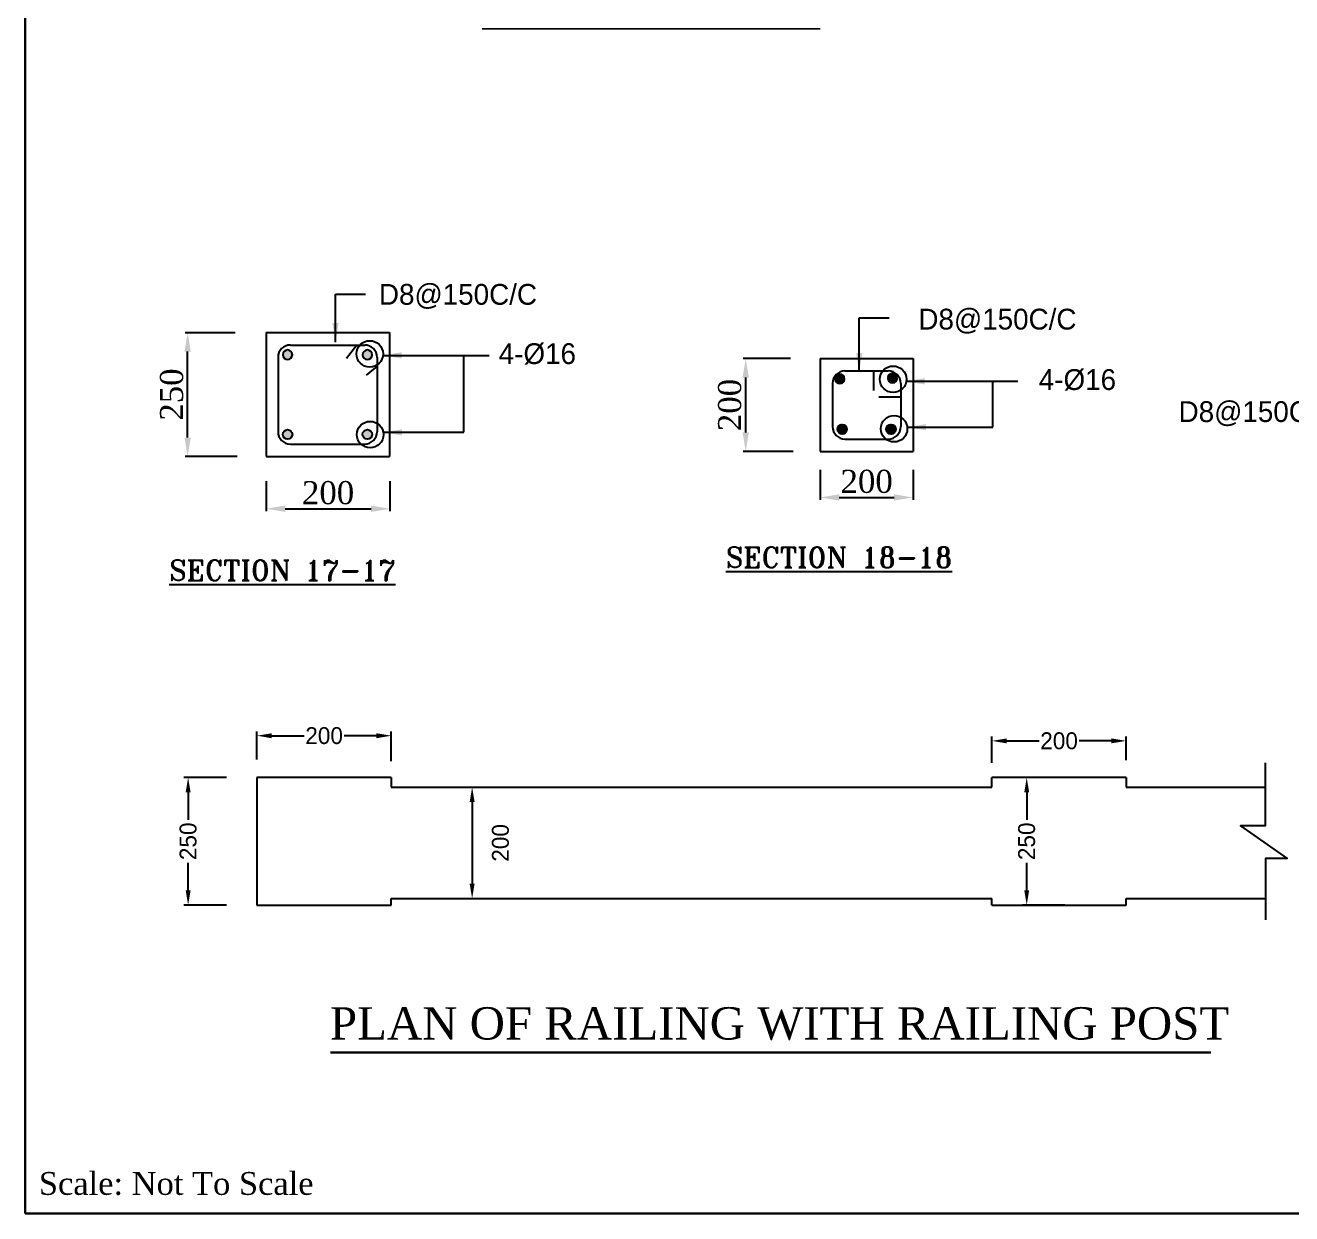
# Model space of a CAD drawing. Extents: x -1206532 to 786809, y -4288605 to 172932.
# Drawn here: x 547826 to 577854, y -4267573 to -4239405 of the extents above; entities that cross this region are included whole.
import ezdxf

# ---------------------------------------------------------------- set-up
doc = ezdxf.new("R2010")
doc.units = 0
doc.header["$LTSCALE"] = 300
doc.header["$MEASUREMENT"] = 0
doc.linetypes.add('ACAD_ISO02W100', pattern=[15, 12, -3])
doc.layers.get('0').update_dxf_attribs({"linetype": 'CONTINUOUS'})
doc.layers.get('DEFPOINTS').update_dxf_attribs({"linetype": 'CONTINUOUS'})
doc.layers.add('LINE', color=7, linetype='CONTINUOUS')
doc.layers.add('Other line', color=7, linetype='CONTINUOUS', lineweight=15)
doc.styles.add('BIG', font='ROMANT.SHX')
doc.styles.add('style1', font='TIMES_0.TTF')
doc.dimstyles.new('3', dxfattribs={"dimtxt": 225, "dimasz": 350, "dimexe": 100, "dimexo": 25, "dimgap": 9, "dimtad": 0, "dimdec": 0, "dimzin": 0, "dimdsep": 46, "dimtxsty": 'Standard', "dimcen": 0, "dimclrd": 5, "dimclre": 6, "dimclrt": 1, "dimadec": 0, "dimazin": 0, "dimtfac": 1, "dimtdec": 0, "dimtofl": 0, "dimtmove": 2, "dimatfit": 3, "dimfxl": 1, "dimtolj": 1, "dimtzin": 0, "dimarcsym": 0})
doc.dimstyles.get("Standard").update_dxf_attribs({"dimtxt": 75, "dimasz": 75, "dimexe": 60, "dimexo": 60, "dimgap": 100, "dimtad": 1, "dimdec": 0, "dimzin": 0, "dimdsep": 46, "dimtxsty": 'style1', "dimcen": 0.09, "dimclrd": 5, "dimclre": 5, "dimadec": 0, "dimazin": 0, "dimtfac": 1, "dimtdec": 0, "dimtofl": 0, "dimtmove": 0, "dimatfit": 3, "dimfxl": 1, "dimtolj": 1, "dimtzin": 0, "dimarcsym": 0})

# ---------------------------------------------------------------- blocks, each defined once
blk = doc.blocks.new('*D501')
at = {"layer": 'DEFPOINTS', "color": 0, "lineweight": 30}
for p in [(551675, -4246690), (552862, -4246690), (552909, -4249625)]:
    blk.add_point(p, dxfattribs=at)
at = {"layer": 'LINE', "lineweight": -2}
for p, q in [((552802, -4246690), (551615, -4246690)), ((551675, -4249175), (551675, -4247140)), ((552849, -4249625), (551615, -4249625))]:
    blk.add_line(p, q, dxfattribs=at)
at = {"layer": 'LINE', "lineweight": 30}
for points in [[(551600, -4247140), (551750, -4247140), (551675, -4246690)], [(551600, -4249175), (551750, -4249175), (551675, -4249625)]]:
    blk.add_solid(points, dxfattribs=at)
at = {"layer": 'LINE', "color": 0, "insert": (551297, -4248157), "char_height": 75, "attachment_point": 5, "rotation": 90, "style": 'style1'}
blk.add_mtext('\\A1;{\\H7.292x;250}', dxfattribs=at)
blk = doc.blocks.new('*D502')
at = {"layer": 'DEFPOINTS', "color": 0, "lineweight": 30}
for p in [(553538, -4250148), (556473, -4250149), (556473, -4250864)]:
    blk.add_point(p, dxfattribs=at)
at = {"layer": 'LINE', "lineweight": -2}
for p, q in [((553538, -4250208), (553538, -4250924)), ((556473, -4250209), (556473, -4250924)), ((553988, -4250864), (556023, -4250864))]:
    blk.add_line(p, q, dxfattribs=at)
at = {"layer": 'LINE', "lineweight": 30}
for points in [[(553988, -4250789), (553988, -4250939), (553538, -4250864)], [(556023, -4250789), (556023, -4250939), (556473, -4250864)]]:
    blk.add_solid(points, dxfattribs=at)
at = {"layer": 'LINE', "color": 0, "insert": (555005, -4250486), "char_height": 75, "attachment_point": 5, "style": 'style1'}
blk.add_mtext('\\A1;{\\H7.292x;200}', dxfattribs=at)
blk = doc.blocks.new('*D503')
at = {"layer": 'DEFPOINTS', "color": 0, "lineweight": 30}
for p in [(564908, -4247305), (566030, -4247305), (566095, -4249504)]:
    blk.add_point(p, dxfattribs=at)
at = {"layer": 'LINE', "lineweight": -2}
for p, q in [((565970, -4247305), (564848, -4247305)), ((564908, -4249054), (564908, -4247755)), ((566035, -4249504), (564848, -4249504))]:
    blk.add_line(p, q, dxfattribs=at)
at = {"layer": 'LINE', "lineweight": 30}
for points in [[(564833, -4247755), (564983, -4247755), (564908, -4247305)], [(564833, -4249054), (564983, -4249054), (564908, -4249504)]]:
    blk.add_solid(points, dxfattribs=at)
at = {"layer": 'LINE', "color": 0, "insert": (564530, -4248405), "char_height": 75, "attachment_point": 5, "rotation": 90, "style": 'style1'}
blk.add_mtext('\\A1;{\\H7.292x;200}', dxfattribs=at)
blk = doc.blocks.new('*D504')
at = {"layer": 'DEFPOINTS', "color": 0, "lineweight": 30}
for p in [(566675, -4249882), (568877, -4249882), (568877, -4250596)]:
    blk.add_point(p, dxfattribs=at)
at = {"layer": 'LINE', "lineweight": -2}
for p, q in [((566675, -4249942), (566675, -4250656)), ((568877, -4249942), (568877, -4250656)), ((567125, -4250596), (568427, -4250596))]:
    blk.add_line(p, q, dxfattribs=at)
at = {"layer": 'LINE', "lineweight": 30}
for points in [[(567125, -4250521), (567125, -4250671), (566675, -4250596)], [(568427, -4250521), (568427, -4250671), (568877, -4250596)]]:
    blk.add_solid(points, dxfattribs=at)
at = {"layer": 'LINE', "color": 0, "insert": (567776, -4250218), "char_height": 75, "attachment_point": 5, "style": 'style1'}
blk.add_mtext('\\A1;{\\H7.292x;200}', dxfattribs=at)
blk = doc.blocks.new('*D164')
at = {"layer": 'DEFPOINTS', "color": 0, "lineweight": 30}
for p in [(573930, -4256366), (570747, -4256913), (573930, -4256848)]:
    blk.add_point(p, dxfattribs=at)
at = {"layer": 'LINE', "color": 0, "lineweight": -2}
for p, q in [((570747, -4256888), (570747, -4256266)), ((571097, -4256366), (571863, -4256366)), ((573580, -4256366), (572814, -4256366)), ((573930, -4256823), (573930, -4256266))]:
    blk.add_line(p, q, dxfattribs=at)
at = {"layer": 'LINE', "color": 0, "lineweight": 30}
for points in [[(571097, -4256308), (571097, -4256424), (570747, -4256366)], [(573580, -4256308), (573580, -4256424), (573930, -4256366)]]:
    blk.add_solid(points, dxfattribs=at)
at = {"layer": 'LINE', "color": 0, "insert": (572339, -4256366), "char_height": 400, "attachment_point": 5}
blk.add_mtext('\\A1;200', dxfattribs=at)
blk = doc.blocks.new('*D165')
at = {"layer": 'DEFPOINTS', "color": 0, "lineweight": 30}
for p in [(556503, -4256244), (553319, -4256834), (556503, -4256871)]:
    blk.add_point(p, dxfattribs=at)
at = {"layer": 'LINE', "color": 0, "lineweight": -2}
for p, q in [((553319, -4256809), (553319, -4256144)), ((556503, -4256846), (556503, -4256144)), ((553669, -4256244), (554435, -4256244)), ((556153, -4256244), (555387, -4256244))]:
    blk.add_line(p, q, dxfattribs=at)
at = {"layer": 'LINE', "color": 0, "lineweight": 30}
for points in [[(553669, -4256186), (553669, -4256303), (553319, -4256244)], [(556153, -4256186), (556153, -4256303), (556503, -4256244)]]:
    blk.add_solid(points, dxfattribs=at)
at = {"layer": 'LINE', "color": 0, "insert": (554911, -4256244), "char_height": 400, "attachment_point": 5}
blk.add_mtext('\\A1;200', dxfattribs=at)
blk = doc.blocks.new('*D166')
at = {"layer": 'DEFPOINTS', "color": 0, "lineweight": 30}
for p in [(552620, -4257236), (551687, -4260258), (552620, -4260258)]:
    blk.add_point(p, dxfattribs=at)
at = {"layer": 'LINE', "color": 0, "lineweight": -2}
for p, q in [((552595, -4257236), (551587, -4257236)), ((551687, -4257586), (551687, -4258238)), ((551687, -4259908), (551687, -4259256)), ((552595, -4260258), (551587, -4260258))]:
    blk.add_line(p, q, dxfattribs=at)
at = {"layer": 'LINE', "color": 0, "lineweight": 30}
for points in [[(551628, -4257586), (551745, -4257586), (551687, -4257236)], [(551628, -4259908), (551745, -4259908), (551687, -4260258)]]:
    blk.add_solid(points, dxfattribs=at)
at = {"layer": 'LINE', "color": 0, "insert": (551687, -4258747), "char_height": 400, "attachment_point": 5, "rotation": 90}
blk.add_mtext('\\A1;250', dxfattribs=at)
blk = doc.blocks.new('*D167')
at = {"layer": 'DEFPOINTS', "color": 0, "lineweight": 30}
for p in [(557942, -4257465), (557942, -4260103), (558421, -4260103)]:
    blk.add_point(p, dxfattribs=at)
at = {"layer": 'LINE', "color": 0, "lineweight": -2}
for p, q in [((557967, -4257465), (558521, -4257465)), ((558421, -4257815), (558421, -4259753)), ((557967, -4260103), (558521, -4260103))]:
    blk.add_line(p, q, dxfattribs=at)
at = {"layer": 'LINE', "color": 0, "lineweight": 30}
for points in [[(558362, -4257815), (558479, -4257815), (558421, -4257465)], [(558362, -4259753), (558479, -4259753), (558421, -4260103)]]:
    blk.add_solid(points, dxfattribs=at)
at = {"layer": 'LINE', "color": 0, "insert": (559093, -4258784), "char_height": 400, "attachment_point": 5, "rotation": 90}
blk.add_mtext('\\A1;200', dxfattribs=at)
blk = doc.blocks.new('*D180')
at = {"layer": 'DEFPOINTS', "color": 0, "lineweight": 30}
for p in [(572504, -4257236), (571571, -4260258), (572504, -4260258)]:
    blk.add_point(p, dxfattribs=at)
at = {"layer": 'LINE', "color": 0, "lineweight": -2}
for p, q in [((572479, -4257236), (571471, -4257236)), ((571571, -4257586), (571571, -4258238)), ((571571, -4259908), (571571, -4259256)), ((572479, -4260258), (571471, -4260258))]:
    blk.add_line(p, q, dxfattribs=at)
at = {"layer": 'LINE', "color": 0, "lineweight": 30}
for points in [[(571513, -4257586), (571629, -4257586), (571571, -4257236)], [(571513, -4259908), (571629, -4259908), (571571, -4260258)]]:
    blk.add_solid(points, dxfattribs=at)
at = {"layer": 'LINE', "color": 0, "insert": (571571, -4258747), "char_height": 400, "attachment_point": 5, "rotation": 90}
blk.add_mtext('\\A1;250', dxfattribs=at)

msp = doc.modelspace()

# ---------------------------------------------------------------- hatches: boundary and pattern name
at = {"layer": 'Other line', "lineweight": 30}
h = msp.add_hatch(color=0, dxfattribs=at)
h.paths.add_polyline_path([(553932.453, -4247213.224, 1), (554157.906, -4247213.224, 1)])
h.paths.add_polyline_path([(555824.003, -4247213.224, 1), (556049.457, -4247213.224, 1)])
h.paths.add_polyline_path([(555824.003, -4249101.383, 1), (556049.457, -4249101.383, 1)])
h.paths.add_polyline_path([(554157.906, -4249101.383, 1), (553932.453, -4249101.383, 1)])
h = msp.add_hatch(dxfattribs=at)
h.set_pattern_fill('ANSI31', color=0, scale=80, style=0)
h.paths.add_polyline_path([(568502.998, -4247765.672, 1), (568277.544, -4247765.672, 1)])
h.paths.add_polyline_path([(567028.303, -4247783.979, 1), (567253.756, -4247783.979, 1)])
h.paths.add_polyline_path([(567083.257, -4248980.238, -1), (567308.711, -4248980.238, -1)])
h.paths.add_polyline_path([(568240.909, -4248980.238, 1), (568466.363, -4248980.238, 1)])

# ---------------------------------------------------------------- linework, layer by layer
at = {"linetype": 'ByBlock', "lineweight": 30}
msp.add_lwpolyline([(547826.043, -4267573.104), (547826.043, -4214388.455), (623036.658, -4214388.455), (623036.658, -4267573.104), (547826.043, -4267573.104)], close=True, dxfattribs=at)
at = {"layer": 'LINE'}
for p, q in [((553537.659, -4246689.506), (556460.044, -4246689.506)), ((553537.659, -4246689.506), (553537.659, -4249625.101)), ((556460.044, -4246689.506), (556460.044, -4249625.101)), ((554111.568, -4246983.065), (555872.925, -4246983.065)), ((553818.008, -4247276.625), (553818.008, -4249037.982)), ((556166.485, -4247276.625), (556166.485, -4249037.982)), ((566675.254, -4247303.956), (568876.95, -4247303.956)), ((566675.254, -4247303.956), (566675.254, -4249503.956)), ((566675.254, -4247303.956), (568876.95, -4247303.956)), ((568876.95, -4247303.956), (568876.95, -4249503.956)), ((556166.485, -4247481.459), (555910.138, -4247693.444)), ((567262.373, -4247597.516), (568289.831, -4247597.516)), ((567939.114, -4247600.479), (567939.114, -4248064.67)), ((566968.813, -4247891.075), (566968.813, -4248916.837)), ((568583.391, -4247891.075), (568583.391, -4248916.837)), ((568584.495, -4248219.546), (568064.927, -4248219.546)), ((567262.373, -4249210.397), (568289.831, -4249210.397)), ((554111.568, -4249331.542), (555872.925, -4249331.542)), ((566675.254, -4249503.956), (568876.95, -4249503.956)), ((553537.659, -4249625.101), (556460.044, -4249625.101)), ((553319.41, -4257235.559), (553319.41, -4260257.592)), ((556502.529, -4257235.559), (553319.41, -4257235.559)), ((556502.529, -4257235.559), (556502.529, -4257464.839)), ((573930.108, -4257235.559), (570746.989, -4257235.559)), ((570746.989, -4257464.839), (570746.989, -4257235.559)), ((573930.108, -4257235.559), (573930.108, -4257464.839)), ((556502.529, -4257464.839), (570746.989, -4257464.839)), ((573930.108, -4257464.839), (577224.3, -4257464.839)), ((553319.41, -4260257.592), (556502.529, -4260257.592)), ((556502.529, -4260257.592), (556502.529, -4260102.766)), ((556502.529, -4260102.766), (570746.989, -4260102.766)), ((570746.989, -4260257.592), (570746.989, -4260102.766)), ((570746.989, -4260257.592), (573930.108, -4260257.592)), ((573930.108, -4260102.766), (577224.3, -4260102.766)), ((573930.108, -4260257.592), (573930.108, -4260102.766))]:
    msp.add_line(p, q, dxfattribs=at)
at = {"layer": 'LINE', "lineweight": 30, "const_width": 37.5}
msp.add_lwpolyline([(566680.669, -4239484.995), (558657.631, -4239484.995)], dxfattribs=at)
at = {"layer": 'LINE'}
for points in [[(553932.453, -4247213.224, 1), (554157.906, -4247213.224, 1)], [(555824.003, -4247213.224, 1), (556049.457, -4247213.224, 1)], [(567028.303, -4247783.979, 1), (567253.756, -4247783.979, 1)], [(568277.544, -4247765.672, 1), (568502.998, -4247765.672, 1)], [(567083.257, -4248980.238, -1), (567308.711, -4248980.238, -1)], [(568240.909, -4248980.238, -1), (568466.363, -4248980.238, -1)], [(553932.453, -4249101.383, -1), (554157.906, -4249101.383, -1)], [(555824.003, -4249101.383, -1), (556049.457, -4249101.383, -1)]]:
    msp.add_lwpolyline(points, format="xyb", close=True, dxfattribs=at)
for points in [[(555687.262, -4246983.065), (555443.153, -4247301.269)], [(577224.3, -4256885.53), (577224.3, -4258377.29), (576643.167, -4258377.29), (577749.645, -4259153.462), (577231.705, -4259153.462), (577231.705, -4260611.734)]]:
    msp.add_lwpolyline(points, dxfattribs=at)
for centre in [(555993.284, -4247193.854), (568403.984, -4247794.838), (568425.548, -4248966.629), (556002.903, -4249106.349)]:
    msp.add_circle(centre, 314.212, dxfattribs=at)
for centre, start, end in [((554111.568, -4247276.625), 90, 180), ((555872.925, -4247276.625), 0, 90), ((567262.373, -4247891.076), 90, 180), ((568289.831, -4247891.076), 0, 90), ((567262.373, -4248916.837), 180, 270), ((568289.831, -4248916.837), 270, 0), ((554111.568, -4249037.982), 180, 270), ((555872.925, -4249037.982), 270, 0)]:
    msp.add_arc(centre, 293.56, start, end, dxfattribs=at)
at = {"layer": 'Other line', "color": 0, "lineweight": 30}
msp.add_line((555064.626, -4263755.838), (575933.509, -4263755.838), dxfattribs=at)

# ---------------------------------------------------------------- texts
at = {"color": 7, "style": 'style1'}
msp.add_text('PLAN OF RAILING WITH RAILING POST', height=766.584, dxfattribs=at).set_placement((555049.538, -4263445.235))
at = {"linetype": 'ACAD_ISO02W100', "lineweight": 30, "insert": (548146.49, -4266586.228), "char_height": 541.18606, "width": 19439.22741, "attachment_point": 1}
msp.add_mtext('{\\fTimes New Roman|b0|i0|c0|p18;Scale: Not To Scale}', dxfattribs=at)
at = {"layer": 'LINE', "char_height": 493.18, "attachment_point": 5}
for s, insert in [('D8@150C/C', (558085.06, -4245831.055)), ('D8@150C/C', (570876.894, -4246418.713)), ('4-%%C16', (559967.178, -4247196.452)), ('4-%%C16', (572774.092, -4247810.903)), ('D8@150C/C', (577047.213, -4248611.085))]:
    msp.add_mtext(s, dxfattribs=dict(at, insert=insert))
at = {"layer": 'LINE', "char_height": 480, "attachment_point": 4, "style": 'BIG'}
for s, insert in [('{\\LSECTION 18-18 }', (564437.541, -4252016.729)), ('{\\LSECTION 17-17 }', (551238.501, -4252321.727))]:
    msp.add_mtext(s, dxfattribs=dict(at, insert=insert))

# ---------------------------------------------------------------- dimensions: what is measured, and where the dimension line sits
at = {"layer": 'LINE'}
for base, p1, p2, text, dimstyle, override, picture, middle in [((551675.21, -4246689.506), (552909.078, -4249625.101), (552861.699, -4246689.506), '{\\H7.292x;250}', 'Standard', {"dimtxt": 75, "dimasz": 450, "dimclrd": 256, "dimclre": 256, "dimfxl": 4}, '*D501', (551297.028, -4248157.304)), ((564908.472, -4247305.48), (566094.961, -4249503.956), (566030.276, -4247305.48), '{\\H7.292x;200}', 'Standard', {"dimasz": 450, "dimclrd": 256, "dimclre": 256, "dimfxl": 4}, '*D503', (564530.29, -4248404.718)), ((551686.564, -4260257.592), (552619.75, -4257235.559), (552619.75, -4260257.592), '250', '3', {"dimtxt": 400, "dimclrd": 0, "dimclre": 0, "dimclrt": 0, "dimfxl": 700}, '*D166', (551686.564, -4258746.575)), ((571570.936, -4260257.592), (572504.121, -4257235.559), (572504.121, -4260257.592), '250', '3', {"dimtxt": 400, "dimclrd": 0, "dimclre": 0, "dimclrt": 0, "dimfxl": 700}, '*D180', (571570.936, -4258746.575))]:
    dim = msp.add_linear_dim(base=base, p1=p1, p2=p2, angle=90, text=text, dimstyle=dimstyle, override=override, dxfattribs=at)
    dim.commit()
    dim.dimension.update_dxf_attribs({"geometry": picture, "text_midpoint": middle})
for base, p1, p2, text, dimstyle, override, picture, middle in [((556473.254, -4250864.112), (553537.659, -4250147.916), (556473.254, -4250149.46), '{\\H7.292x;200}', 'Standard', {"dimasz": 450, "dimclrd": 256, "dimclre": 256, "dimfxl": 4}, '*D502', (555005.457, -4250485.93)), ((568876.95, -4250596.195), (566675.254, -4249881.543), (568876.95, -4249881.543), '{\\H7.292x;200}', 'Standard', {"dimasz": 450, "dimclrd": 256, "dimclre": 256, "dimfxl": 4}, '*D504', (567776.102, -4250218.014)), ((556502.529, -4256244.459), (553319.41, -4256833.759), (556502.529, -4256871.199), '200', '3', {"dimtxt": 400, "dimclrd": 0, "dimclre": 0, "dimclrt": 0, "dimfxl": 700}, '*D165', (554910.969, -4256244.459)), ((573930.108, -4256366.066), (570746.989, -4256913.319), (573930.108, -4256847.799), '200', '3', {"dimtxt": 400, "dimclrd": 0, "dimclre": 0, "dimclrt": 0, "dimfxl": 700}, '*D164', (572338.548, -4256366.066))]:
    dim = msp.add_linear_dim(base=base, p1=p1, p2=p2, text=text, dimstyle=dimstyle, override=override, dxfattribs=at)
    dim.commit()
    dim.dimension.update_dxf_attribs({"geometry": picture, "text_midpoint": middle})
dim = msp.add_linear_dim(base=(558420.769, -4260102.766), p1=(557942.397, -4257464.839), p2=(557942.397, -4260102.766), angle=90, text='200', dimstyle='3', override={"dimtxt": 400, "dimclrd": 0, "dimclre": 0, "dimclrt": 0, "dimfxl": 700}, dxfattribs=at)
dim.commit()
dim.dimension.update_dxf_attribs({"geometry": '*D167', "text_midpoint": (559093.3, -4258783.803), "dimtype": 160})

# ---------------------------------------------------------------- leaders
for points in [[(555180.108, -4246911.921), (555184.495, -4245773.922), (555893.738, -4245773.922)], [(567597.842, -4247621.478), (567601.401, -4246337.094), (568310.644, -4246337.094)], [(556300.619, -4247228.031), (558820.822, -4247228.031)], [(556310.111, -4249050.926), (558221.9, -4249050.926), (558221.9, -4247228.031)], [(568699.102, -4247842.482), (571363.736, -4247842.482)], [(568734.877, -4248929.781), (570764.814, -4248929.781), (570764.814, -4247842.482)]]:
    msp.add_leader(points, dimstyle='Standard', override={"dimtxt": 50, "dimasz": 450, "dimclrd": 256, "dimclre": 256, "dimfxl": 4}, dxfattribs=at)

doc.saveas('drawing.dxf')
